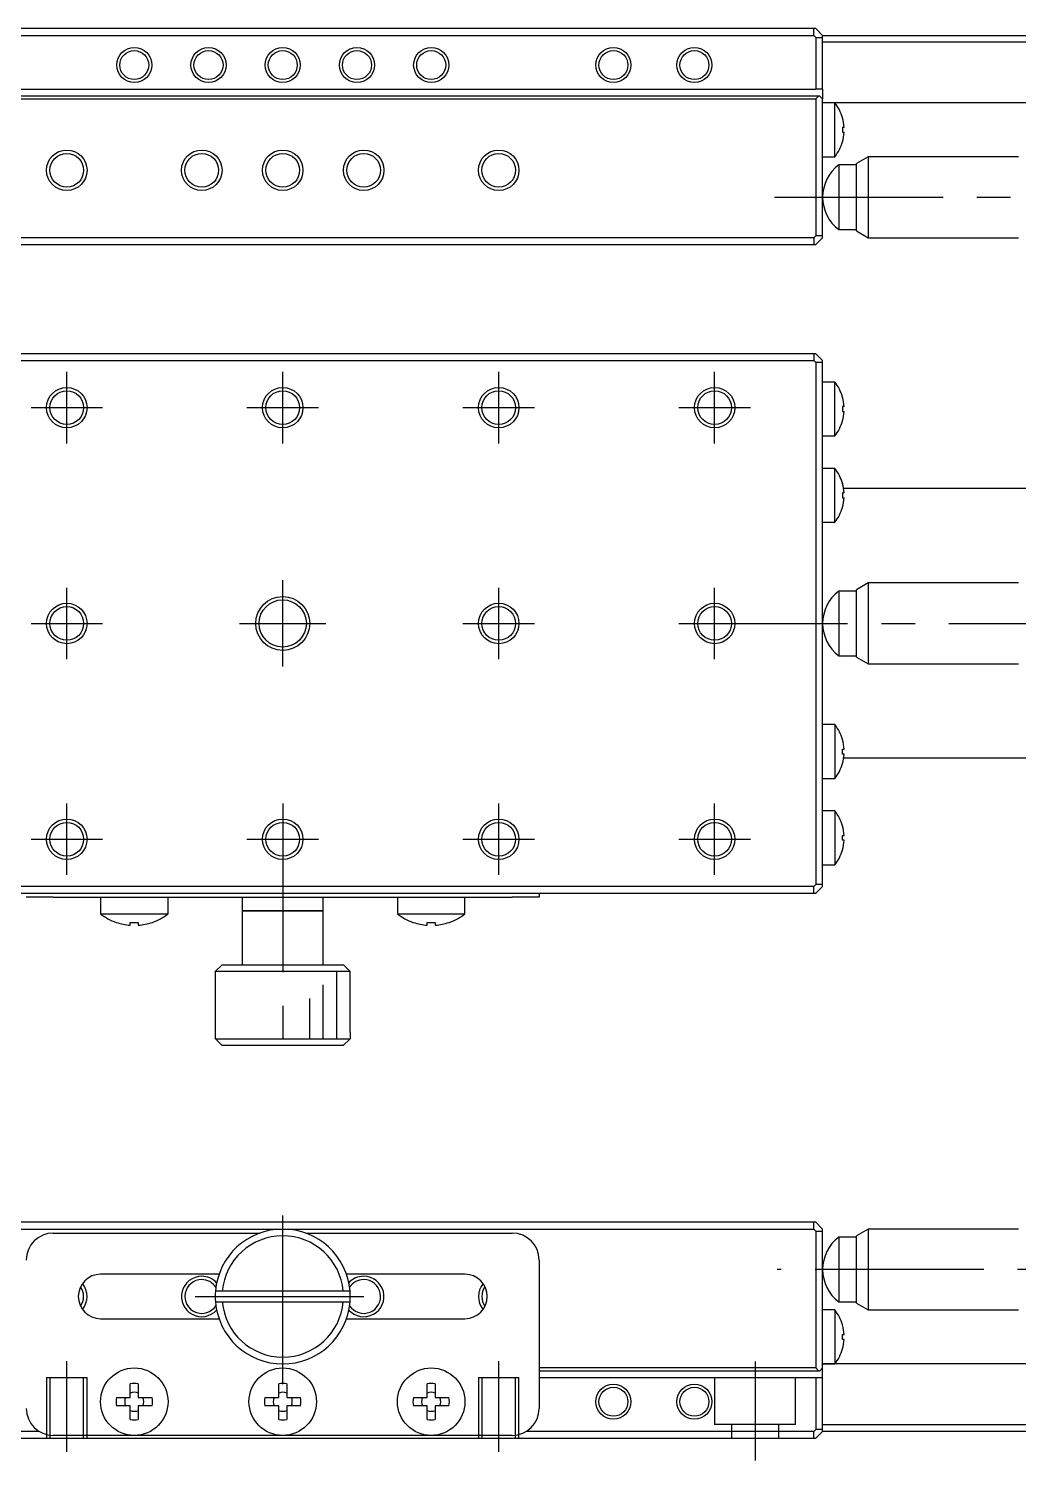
# Model space of a CAD drawing. Extents: x 14 to 441, y 13 to 135.
# Drawn here: x 82 to 155.3, y 28.6 to 134.8 of the extents above; entities that cross this region are included whole.
import ezdxf

# ---------------------------------------------------------------- set-up
doc = ezdxf.new("R2010")
doc.units = 0
doc.header["$LTSCALE"] = 10
doc.linetypes.add('CENTER', pattern=[2, 1.25, -0.25, 0.25, -0.25])
doc.linetypes.add('DASHED', pattern=[3.5, 2, -1.5])
doc.layers.get('0').update_dxf_attribs({"linetype": 'CONTINUOUS'})
doc.layers.add('CENTER', color=1, linetype='CENTER')

msp = doc.modelspace()

# ---------------------------------------------------------------- linework, layer by layer
at = {"color": 7, "linetype": 'CONTINUOUS'}
for p, q in [((140.144929, 134.75), (61.444929, 134.75)), ((61.444929, 134.25), (140.144929, 134.25)), ((140.144929, 134.25), (140.144929, 134.75)), ((140.294929, 134.75), (140.144929, 134.75)), ((140.144929, 134.25), (140.294929, 134.1)), ((140.794929, 134.25), (140.294929, 134.75)), ((140.294929, 134.1), (140.294929, 130.25)), ((140.294929, 134.1), (140.794929, 134.1)), ((140.794929, 134.25), (161.294929, 134.25)), ((140.794929, 134.1), (140.794929, 134.25)), ((140.794929, 130.25), (140.794929, 134.1)), ((161.294929, 133.75), (140.794929, 133.75)), ((140.494929, 129.75), (61.094929, 129.75)), ((61.294929, 130.25), (140.294929, 130.25)), ((61.294929, 129.55), (140.294929, 129.55)), ((140.794929, 130.25), (140.294929, 130.25)), ((140.494929, 129.75), (140.294929, 129.55)), ((140.294929, 129.55), (140.294929, 119.4)), ((140.594929, 129.75), (140.494929, 129.75)), ((140.794929, 129.55), (140.594929, 129.75)), ((140.794929, 130.25), (140.794929, 129.55)), ((140.794929, 128.05), (140.794929, 129.55)), ((141.692929, 129.25), (140.794929, 129.25)), ((141.692929, 129.25), (140.794929, 129.25)), ((159.294929, 129.25), (141.692929, 129.25)), ((141.692929, 125.25), (141.692929, 129.25)), ((140.794929, 126.45), (140.794929, 128.05)), ((142.269074, 128.138616), (142.264451, 128.136361)), ((142.384788, 127.43), (142.264451, 127.43)), ((142.264451, 127.43), (142.264451, 127.07)), ((140.794929, 119.4), (140.794929, 126.45)), ((142.264451, 127.07), (142.384788, 127.07)), ((142.264451, 126.363639), (142.269074, 126.361384)), ((140.794929, 125.25), (141.692929, 125.25)), ((141.994929, 124.65), (141.994929, 119.85)), ((143.294929, 124.65), (141.994929, 124.65)), ((144.160955, 125.25), (143.294929, 124.75)), ((143.294929, 122.25), (143.294929, 124.75)), ((144.160955, 125.25), (144.160955, 119.25)), ((155.29491, 125.25), (144.160955, 125.25)), ((143.294929, 119.75), (143.294929, 122.25)), ((140.144929, 119.25), (61.444929, 119.25)), ((140.294929, 119.4), (140.144929, 119.25)), ((140.144929, 119.25), (140.144929, 118.75)), ((140.794929, 119.4), (140.294929, 119.4)), ((140.794929, 119.25), (140.294929, 118.75)), ((140.794929, 119.25), (140.794929, 119.4)), ((141.994929, 119.85), (143.294929, 119.85)), ((143.294929, 119.75), (144.160955, 119.25)), ((144.160955, 119.25), (155.29491, 119.25)), ((61.444929, 118.75), (140.144929, 118.75)), ((140.144929, 118.75), (140.294929, 118.75)), ((140.144929, 110.65), (61.444929, 110.65)), ((140.144929, 110.65), (140.144929, 110.15)), ((140.294929, 110.65), (140.144929, 110.65)), ((140.794929, 110.15), (140.294929, 110.65)), ((61.444929, 110.15), (140.144929, 110.15)), ((140.144929, 110.15), (140.294929, 110)), ((140.794929, 110), (140.294929, 110)), ((140.294929, 110), (140.294929, 71.3)), ((140.794929, 110), (140.794929, 110.15)), ((140.794929, 108.55), (140.794929, 110)), ((140.794929, 100.95), (140.794929, 108.55)), ((141.692929, 108.55), (140.794929, 108.55)), ((141.692929, 104.55), (141.692929, 108.55)), ((142.269074, 107.438616), (142.264451, 107.436361)), ((142.269074, 107.438616), (142.264451, 107.436361)), ((142.384788, 106.73), (142.264451, 106.73)), ((142.264451, 106.73), (142.264451, 106.37)), ((142.264451, 106.37), (142.384788, 106.37)), ((142.264451, 105.663639), (142.269074, 105.661384)), ((142.264451, 105.663639), (142.269074, 105.661384)), ((140.794929, 104.55), (141.692929, 104.55)), ((141.692929, 102.15), (140.794929, 102.15)), ((141.692929, 98.15), (141.692929, 102.15)), ((140.794929, 99.35), (140.794929, 100.95)), ((142.269074, 101.038616), (142.264451, 101.036361)), ((142.269074, 101.038616), (142.264451, 101.036361)), ((142.384788, 100.33), (142.264451, 100.33)), ((142.264451, 100.33), (142.264451, 99.97)), ((142.264451, 99.97), (142.384788, 99.97)), ((159.294929, 100.650002), (142.350496, 100.650002)), ((140.794929, 81.95), (140.794929, 99.35)), ((142.264451, 99.263639), (142.269074, 99.261384)), ((142.264451, 99.263639), (142.269074, 99.261384)), ((140.794929, 98.15), (141.692929, 98.15)), ((144.160955, 93.65), (143.294929, 93.15)), ((144.160955, 93.65), (144.160955, 87.65)), ((155.294929, 93.65), (144.160955, 93.65)), ((141.994929, 93.05), (141.994929, 90.65)), ((143.294929, 93.05), (141.994929, 93.05)), ((143.294929, 88.15), (143.294929, 93.15)), ((141.994929, 90.65), (141.994929, 88.25)), ((141.994929, 88.25), (143.294929, 88.25)), ((143.294929, 88.15), (144.160955, 87.65)), ((144.160955, 87.65), (155.294929, 87.65)), ((141.692929, 83.15), (140.794929, 83.15)), ((141.692929, 83.15), (141.692929, 79.15)), ((140.794929, 80.35), (140.794929, 81.95)), ((142.264451, 82.036361), (142.269074, 82.038616)), ((142.264451, 82.036361), (142.269074, 82.038616)), ((142.264451, 80.97), (142.264451, 81.33)), ((142.264451, 81.33), (142.384788, 81.33)), ((142.384788, 80.97), (142.264451, 80.97)), ((140.794929, 72.75), (140.794929, 80.35)), ((142.269074, 80.261384), (142.264451, 80.263639)), ((142.269074, 80.261384), (142.264451, 80.263639)), ((159.294929, 80.65), (142.350496, 80.65)), ((140.794929, 79.15), (141.692929, 79.15)), ((141.692929, 76.75), (140.794929, 76.75)), ((141.692929, 76.75), (141.692929, 72.75)), ((142.264451, 75.636361), (142.269074, 75.638616)), ((142.264451, 75.636361), (142.269074, 75.638616)), ((142.264451, 74.57), (142.264451, 74.93)), ((142.264451, 74.93), (142.384788, 74.93)), ((142.384788, 74.57), (142.264451, 74.57)), ((142.269074, 73.861384), (142.264451, 73.863639)), ((142.269074, 73.861384), (142.264451, 73.863639)), ((140.794929, 71.3), (140.794929, 72.75)), ((140.794929, 72.75), (141.692929, 72.75)), ((140.144929, 71.15), (61.444929, 71.15)), ((140.294929, 71.3), (140.144929, 71.15)), ((140.144929, 70.65), (140.144929, 71.15)), ((140.794929, 71.3), (140.294929, 71.3)), ((140.294929, 70.65), (140.794929, 71.15)), ((140.794929, 71.15), (140.794929, 71.3)), ((61.444929, 70.65), (140.144929, 70.65)), ((83.794929, 70.35), (81.794929, 70.35)), ((83.794929, 70.35), (117.794929, 70.35)), ((87.294929, 70.35), (87.294929, 69.127501)), ((92.294929, 69.127501), (92.294929, 70.35)), ((97.794929, 70.35), (97.794929, 69.35)), ((103.794929, 69.35), (103.794929, 70.35)), ((109.294929, 70.35), (109.294929, 69.127501)), ((114.294929, 69.127501), (114.294929, 70.35)), ((119.794929, 70.35), (117.794929, 70.35)), ((119.794929, 70.65), (119.794929, 70.35)), ((140.144929, 70.65), (140.294929, 70.65)), ((87.294929, 69.127501), (92.294929, 69.127501)), ((103.794929, 69.35), (97.794929, 69.35)), ((97.794929, 69.35), (103.794929, 69.35)), ((97.794929, 69.35), (97.794929, 65.35)), ((103.794929, 65.35), (103.794929, 69.35)), ((109.294929, 69.127501), (114.294929, 69.127501)), ((88.444929, 68.484698), (88.478685, 68.484698)), ((89.494929, 68.484698), (90.094929, 68.484698)), ((89.494929, 68.272564), (89.494929, 68.484698)), ((90.094929, 68.484698), (90.094929, 68.272564)), ((91.111174, 68.484698), (91.144929, 68.484698)), ((110.444929, 68.484698), (110.478685, 68.484698)), ((111.494929, 68.484698), (112.094929, 68.484698)), ((111.494929, 68.272564), (111.494929, 68.484698)), ((112.094929, 68.484698), (112.094929, 68.272564)), ((113.111174, 68.484698), (113.144929, 68.484698)), ((96.294929, 65.35), (95.794929, 64.85)), ((105.794929, 64.85), (95.794929, 64.85)), ((95.794929, 64.85), (95.794929, 60.35)), ((96.294929, 65.35), (105.294929, 65.35)), ((105.794929, 64.85), (105.294929, 65.35)), ((105.794929, 60.35), (105.794929, 64.85)), ((95.810955, 60.35), (95.794929, 60.35)), ((95.810955, 59.85), (95.810955, 60.35)), ((95.810955, 59.85), (105.778904, 59.85)), ((96.312742, 59.35), (95.810955, 59.85)), ((105.778904, 59.85), (105.277116, 59.35)), ((105.794929, 60.35), (105.778904, 60.35)), ((105.778904, 60.35), (105.778904, 59.85)), ((105.277116, 59.35), (96.312742, 59.35)), ((140.144929, 46.25), (61.444929, 46.25)), ((61.444929, 45.75), (100.794929, 45.75)), ((100.794929, 45.75), (140.144929, 45.75)), ((140.294929, 46.25), (140.144929, 46.25)), ((140.144929, 45.75), (140.144929, 46.25)), ((140.144929, 45.75), (140.294929, 45.6)), ((140.794929, 45.75), (140.294929, 46.25)), ((140.794929, 45.6), (140.794929, 45.75)), ((144.160955, 45.75), (143.294929, 45.25)), ((155.29491, 45.75), (144.160955, 45.75)), ((144.160955, 45.75), (144.160955, 39.75)), ((83.794929, 45.45), (99.089057, 45.45)), ((102.500802, 45.45), (117.794929, 45.45)), ((140.294929, 45.6), (140.794929, 45.6)), ((140.294929, 45.6), (140.294929, 35.45)), ((140.794929, 38.55), (140.794929, 45.6)), ((143.294929, 45.15), (141.994929, 45.15)), ((141.994929, 45.15), (141.994929, 40.35)), ((143.294929, 40.25), (143.294929, 45.25)), ((119.794929, 43.45), (119.794929, 32.45)), ((96.075025, 42.4), (87.294929, 42.4)), ((114.294929, 42.4), (105.514834, 42.4)), ((96.312742, 41.15), (95.810955, 41.15)), ((95.810955, 40.35), (96.312742, 40.35)), ((105.277116, 41.15), (96.312742, 41.15)), ((96.312742, 40.35), (105.277116, 40.35)), ((105.778904, 41.15), (105.277116, 41.15)), ((105.277116, 40.35), (105.778904, 40.35)), ((141.994929, 40.35), (143.294929, 40.35)), ((141.692929, 39.75), (140.794929, 39.75)), ((141.692929, 39.75), (141.692929, 35.75)), ((143.294929, 40.25), (144.160955, 39.75)), ((144.160955, 39.75), (155.29491, 39.75)), ((87.294929, 39.1), (96.075025, 39.1)), ((105.514834, 39.1), (114.294929, 39.1)), ((140.794929, 36.95), (140.794929, 38.55)), ((142.264451, 38.636361), (142.269074, 38.638616)), ((142.264451, 37.93), (142.384788, 37.93)), ((142.264451, 37.57), (142.264451, 37.93)), ((142.384788, 37.57), (142.264451, 37.57)), ((140.794929, 35.45), (140.794929, 36.95)), ((142.269074, 36.861384), (142.264451, 36.863639)), ((140.294929, 35.45), (119.794929, 35.45)), ((119.794929, 35.25), (140.494929, 35.25)), ((140.294929, 35.45), (140.494929, 35.25)), ((140.494929, 35.25), (140.594929, 35.25)), ((140.594929, 35.25), (140.794929, 35.45)), ((141.692929, 35.75), (140.794929, 35.75)), ((140.794929, 35.75), (141.692929, 35.75)), ((140.794929, 34.75), (140.794929, 35.45)), ((159.294929, 35.75), (141.692929, 35.75)), ((89.494929, 33.25), (89.494929, 34.266245)), ((90.094929, 34.266245), (90.094929, 33.25)), ((100.494929, 33.25), (100.494929, 34.266245)), ((101.094929, 34.266245), (101.094929, 33.25)), ((111.494929, 33.25), (111.494929, 34.266245)), ((112.094929, 34.266245), (112.094929, 33.25)), ((119.794929, 34.75), (140.294929, 34.75)), ((140.294929, 34.75), (140.294929, 30.9)), ((140.294929, 34.75), (140.794929, 34.75)), ((140.794929, 30.9), (140.794929, 34.75)), ((88.478685, 33.25), (89.494929, 33.25)), ((90.094929, 33.25), (91.111174, 33.25)), ((99.478685, 33.25), (100.494929, 33.25)), ((101.094929, 33.25), (102.111174, 33.25)), ((110.478685, 33.25), (111.494929, 33.25)), ((112.094929, 33.25), (113.111174, 33.25)), ((89.494929, 32.65), (88.478685, 32.65)), ((89.494929, 31.633755), (89.494929, 32.65)), ((90.094929, 32.65), (90.094929, 31.633755)), ((91.111174, 32.65), (90.094929, 32.65)), ((100.494929, 32.65), (99.478685, 32.65)), ((100.494929, 31.633755), (100.494929, 32.65)), ((101.094929, 32.65), (101.094929, 31.633755)), ((102.111174, 32.65), (101.094929, 32.65)), ((111.494929, 32.65), (110.478685, 32.65)), ((111.494929, 31.633755), (111.494929, 32.65)), ((112.094929, 32.65), (112.094929, 31.633755)), ((113.111174, 32.65), (112.094929, 32.65)), ((140.294929, 30.9), (140.144929, 30.75)), ((140.794929, 30.9), (140.294929, 30.9)), ((140.794929, 31.25), (161.294929, 31.25)), ((140.794929, 30.75), (140.794929, 30.9)), ((82.741364, 30.75), (61.444929, 30.75)), ((61.444929, 30.25), (140.144929, 30.25)), ((89.794929, 30.45), (83.794929, 30.45)), ((100.794929, 30.45), (89.794929, 30.45)), ((111.794929, 30.45), (100.794929, 30.45)), ((117.794929, 30.45), (111.794929, 30.45)), ((140.144929, 30.75), (118.848495, 30.75)), ((140.144929, 30.25), (140.144929, 30.75)), ((140.144929, 30.25), (140.294929, 30.25)), ((140.294929, 30.25), (140.794929, 30.75)), ((161.294929, 30.75), (140.794929, 30.75))]:
    msp.add_line(p, q, dxfattribs=at)
at = {"color": 3, "linetype": 'CONTINUOUS'}
for p, q in [((104.794929, 59.85), (104.794929, 64.85)), ((103.794929, 59.85), (103.794929, 63.85)), ((102.794929, 59.85), (102.794929, 62.85))]:
    msp.add_line(p, q, dxfattribs=at)
at = {"color": 3, "linetype": 'DASHED'}
for p, q in [((83.294934, 34.75), (83.294934, 30.513507)), ((83.294934, 34.75), (86.294924, 34.75)), ((83.544929, 34.75), (83.544929, 30.25)), ((86.044929, 30.25), (86.044929, 34.75)), ((86.294924, 30.45), (86.294924, 34.75)), ((115.294934, 34.75), (115.294934, 30.45)), ((115.294934, 34.75), (118.294924, 34.75)), ((115.544929, 34.75), (115.544929, 30.25)), ((118.044929, 30.25), (118.044929, 34.75)), ((118.294924, 30.513507), (118.294924, 34.75)), ((132.794929, 34.75), (132.794929, 31.25)), ((138.794929, 31.25), (138.794929, 34.75)), ((138.794929, 31.25), (132.794929, 31.25)), ((134.044929, 31.25), (134.044929, 30.25)), ((137.544929, 30.25), (137.544929, 31.25)), ((83.294934, 30.513507), (83.294934, 30.25)), ((86.294924, 30.25), (86.294924, 30.45)), ((115.294934, 30.45), (115.294934, 30.25)), ((118.294924, 30.25), (118.294924, 30.513507))]:
    msp.add_line(p, q, dxfattribs=at)
at = {"color": 3, "linetype": 'CONTINUOUS'}
for centre, radius in [((89.794929, 132.05), 1.3), ((95.294929, 132.05), 1.3), ((100.794929, 132.05), 1.3), ((106.294929, 132.05), 1.3), ((111.794929, 132.05), 1.3), ((125.294929, 132.05), 1.3), ((131.294929, 132.05), 1.3), ((84.794929, 124.25), 1.5), ((94.794929, 124.25), 1.5), ((100.794929, 124.25), 1.5), ((106.794929, 124.25), 1.5), ((116.794929, 124.25), 1.5), ((84.794929, 106.65), 1.5), ((100.794929, 106.65), 1.5), ((116.794929, 106.65), 1.5), ((132.794929, 106.65), 1.5), ((84.794929, 90.65), 1.5), ((116.794929, 90.65), 1.5), ((132.794929, 90.65), 1.5), ((84.794929, 74.65), 1.5), ((100.794929, 74.65), 1.5), ((116.794929, 74.65), 1.5), ((132.794929, 74.65), 1.5), ((125.294929, 32.95), 1.3), ((131.294929, 32.95), 1.3)]:
    msp.add_circle(centre, radius, dxfattribs=at)
at = {"color": 7, "linetype": 'CONTINUOUS'}
for centre, radius in [((89.794929, 132.05), 1.075), ((95.294929, 132.05), 1.075), ((100.794929, 132.05), 1.075), ((106.294929, 132.05), 1.075), ((111.794929, 132.05), 1.075), ((125.294929, 132.05), 1.075), ((131.294929, 132.05), 1.075), ((84.794929, 124.25), 1.25), ((94.794929, 124.25), 1.25), ((100.794929, 124.25), 1.25), ((106.794929, 124.25), 1.25), ((116.794929, 124.25), 1.25), ((84.794929, 106.65), 1.25), ((100.794929, 106.65), 1.25), ((116.794929, 106.65), 1.25), ((132.794929, 106.65), 1.25), ((100.794929, 90.65), 2), ((100.794929, 90.65), 1.75), ((84.794929, 90.65), 1.25), ((116.794929, 90.65), 1.25), ((132.794929, 90.65), 1.25), ((84.794929, 74.65), 1.25), ((100.794929, 74.65), 1.25), ((116.794929, 74.65), 1.25), ((132.794929, 74.65), 1.25), ((89.794929, 32.95), 2.5), ((100.794929, 32.95), 2.5), ((111.794929, 32.95), 2.5), ((125.294929, 32.95), 1.075), ((131.294929, 32.95), 1.075)]:
    msp.add_circle(centre, radius, dxfattribs=at)
for centre, radius, start, end in [((139.194929, 127.25), 3.2, 16.122533, 38.682187), ((139.194929, 127.25), 3.194933, 3.229709, 16.106712), ((139.194929, 127.25), 3.2, 321.317813, 343.877467), ((139.194929, 127.25), 3.194933, 343.893288, 356.770291), ((143.794929, 122.25), 3, 126.869898, 180), ((143.794929, 122.25), 3, 180, 233.130102), ((139.194929, 106.55), 3.2, 16.122533, 38.682187), ((139.194929, 106.55), 3.194933, 3.229709, 16.106712), ((139.194929, 106.55), 3.194933, 343.893288, 356.770291), ((139.194929, 106.55), 3.2, 321.317813, 343.877467), ((139.194929, 100.15), 3.2, 16.122533, 38.682187), ((139.194929, 100.15), 3.194933, 3.229709, 16.106712), ((139.194929, 100.15), 3.194933, 343.893288, 356.770291), ((139.194929, 100.15), 3.2, 321.317813, 343.877467), ((143.794929, 90.65), 3, 126.869898, 180), ((143.794929, 90.65), 3, 180, 233.130102), ((139.194929, 81.15), 3.2, 16.122533, 38.682187), ((139.194929, 81.15), 3.194933, 3.229709, 16.106712), ((139.194929, 81.15), 3.194933, 343.893288, 356.770291), ((139.194929, 81.15), 3.2, 321.317813, 343.877467), ((139.194929, 74.75), 3.2, 16.122533, 38.682187), ((139.194929, 74.75), 3.194933, 3.229709, 16.106712), ((139.194929, 74.75), 3.194933, 343.893288, 356.770291), ((139.194929, 74.75), 3.2, 321.317813, 343.877467), ((89.794929, 72.25), 4, 231.317813, 250.275366), ((89.794929, 72.25), 4, 289.724634, 308.682187), ((111.794929, 72.25), 4, 231.317813, 250.275366), ((111.794929, 72.25), 4, 289.724634, 308.682187), ((89.794929, 72.25), 3.988734, 250.731797, 265.686606), ((89.794929, 72.25), 3.988734, 274.313394, 289.268203), ((111.794929, 72.25), 3.988734, 250.731797, 265.686606), ((111.794929, 72.25), 3.988734, 274.313394, 289.268203), ((100.794929, 40.75), 5, 4.588566, 175.411434), ((83.794929, 43.45), 2, 90, 180), ((100.794929, 40.75), 4.5, 5.099689, 174.900311), ((117.794929, 43.45), 2, 0, 90), ((143.794929, 42.75), 3, 126.869898, 180), ((143.794929, 42.75), 3, 180, 233.130102), ((87.294929, 40.75), 1.65, 90, 270), ((84.794929, 40.75), 1.25, 324.528078, 35.471922), ((94.794929, 40.75), 1.25, 90, 326.87706), ((94.794929, 40.75), 1.25, 33.12294, 90), ((106.794929, 40.75), 1.25, 213.12294, 90), ((106.794929, 40.75), 1.25, 90, 146.87706), ((114.294929, 40.75), 1.65, 270, 90), ((116.794929, 40.75), 1.25, 144.528078, 215.471922), ((100.794929, 40.75), 5, 175.411434, 184.588566), ((100.794929, 40.75), 5, 184.588566, 355.411434), ((100.794929, 40.75), 4.5, 185.099689, 354.900311), ((100.794929, 40.75), 5, 355.411434, 4.588566), ((139.194929, 37.75), 3.2, 16.122533, 38.682187), ((139.194929, 37.75), 3.194933, 3.229709, 16.106712), ((139.194929, 37.75), 3.194933, 343.893288, 356.770291), ((139.194929, 37.75), 3.2, 321.317813, 343.877467), ((89.794929, 32.95), 1.35, 77.160412, 102.839588), ((100.794929, 32.95), 1.35, 77.160412, 102.839588), ((111.794929, 32.95), 1.35, 77.160412, 102.839588), ((89.794929, 32.95), 1.35, 167.160412, 192.839588), ((89.794929, 32.95), 0.708484, 154.948092, 205.051908), ((89.794929, 32.95), 0.708484, 64.948092, 115.051908), ((89.794929, 32.95), 0.708484, 334.948092, 25.051908), ((89.794929, 32.95), 1.35, 347.160412, 12.839588), ((100.794929, 32.95), 1.35, 167.160412, 192.839588), ((100.794929, 32.95), 0.708484, 154.948092, 205.051908), ((100.794929, 32.95), 0.708484, 64.948092, 115.051908), ((100.794929, 32.95), 0.708484, 334.948092, 25.051908), ((100.794929, 32.95), 1.35, 347.160412, 12.839588), ((111.794929, 32.95), 1.35, 167.160412, 192.839588), ((111.794929, 32.95), 0.708484, 154.948092, 205.051908), ((111.794929, 32.95), 0.708484, 64.948092, 115.051908), ((111.794929, 32.95), 0.708484, 334.948092, 25.051908), ((111.794929, 32.95), 1.35, 347.160412, 12.839588), ((83.794929, 32.45), 2, 180, 270), ((89.794929, 32.95), 0.708484, 244.948092, 295.051908), ((100.794929, 32.95), 0.708484, 244.948092, 295.051908), ((111.794929, 32.95), 0.708484, 244.948092, 295.051908), ((117.794929, 32.45), 2, 270, 0), ((89.794929, 32.95), 1.35, 257.160412, 282.839588), ((100.794929, 32.95), 1.35, 257.160412, 282.839588), ((111.794929, 32.95), 1.35, 257.160412, 282.839588)]:
    msp.add_arc(centre, radius, start, end, dxfattribs=at)
at = {"color": 3, "linetype": 'CONTINUOUS'}
for centre, start, end in [((84.794929, 40.75), 320.383831, 39.616169), ((94.794929, 40.75), 90, 317.401187), ((94.794929, 40.75), 42.598813, 90), ((106.794929, 40.75), 90, 137.401187), ((106.794929, 40.75), 222.598813, 90), ((116.794929, 40.75), 140.383831, 219.050922)]:
    msp.add_arc(centre, 1.5, start, end, dxfattribs=at)
at = {"layer": 'CENTER', "color": 1, "linetype": 'CENTER'}
for p, q in [((137.22, 122.25), (232.96, 122.25)), ((84.794929, 104), (84.794929, 109.3)), ((100.794929, 104), (100.794929, 109.3)), ((116.794929, 104), (116.794929, 109.3)), ((132.794929, 104), (132.794929, 109.3)), ((82.144929, 106.65), (87.444929, 106.65)), ((98.144929, 106.65), (103.444929, 106.65)), ((114.144929, 106.65), (119.444929, 106.65)), ((130.144929, 106.65), (135.444929, 106.65)), ((100.794929, 87.45), (100.794929, 93.85)), ((84.794929, 88), (84.794929, 93.3)), ((116.794929, 88), (116.794929, 93.3)), ((132.794929, 88), (132.794929, 93.3)), ((82.144929, 90.65), (87.444929, 90.65)), ((97.594929, 90.65), (103.994929, 90.65)), ((114.144929, 90.65), (119.444929, 90.65)), ((130.144929, 90.65), (233.95, 90.65)), ((84.794929, 72), (84.794929, 77.3)), ((100.794929, 77.3), (100.794929, 57.74)), ((116.794929, 72), (116.794929, 77.3)), ((132.794929, 72), (132.794929, 77.3)), ((82.144929, 74.65), (87.444929, 74.65)), ((98.144929, 74.65), (103.444929, 74.65)), ((114.144929, 74.65), (119.444929, 74.65)), ((130.144929, 74.65), (135.444929, 74.65)), ((100.794929, 34.25), (100.794929, 47.25)), ((232.73, 42.75), (137.42, 42.75)), ((94.294929, 40.75), (107.294929, 40.75)), ((84.794929, 29.235), (84.794929, 35.965)), ((116.794929, 29.235), (116.794929, 35.965)), ((135.794929, 35.925), (135.794929, 28.6))]:
    msp.add_line(p, q, dxfattribs=at)

doc.saveas('drawing.dxf')
